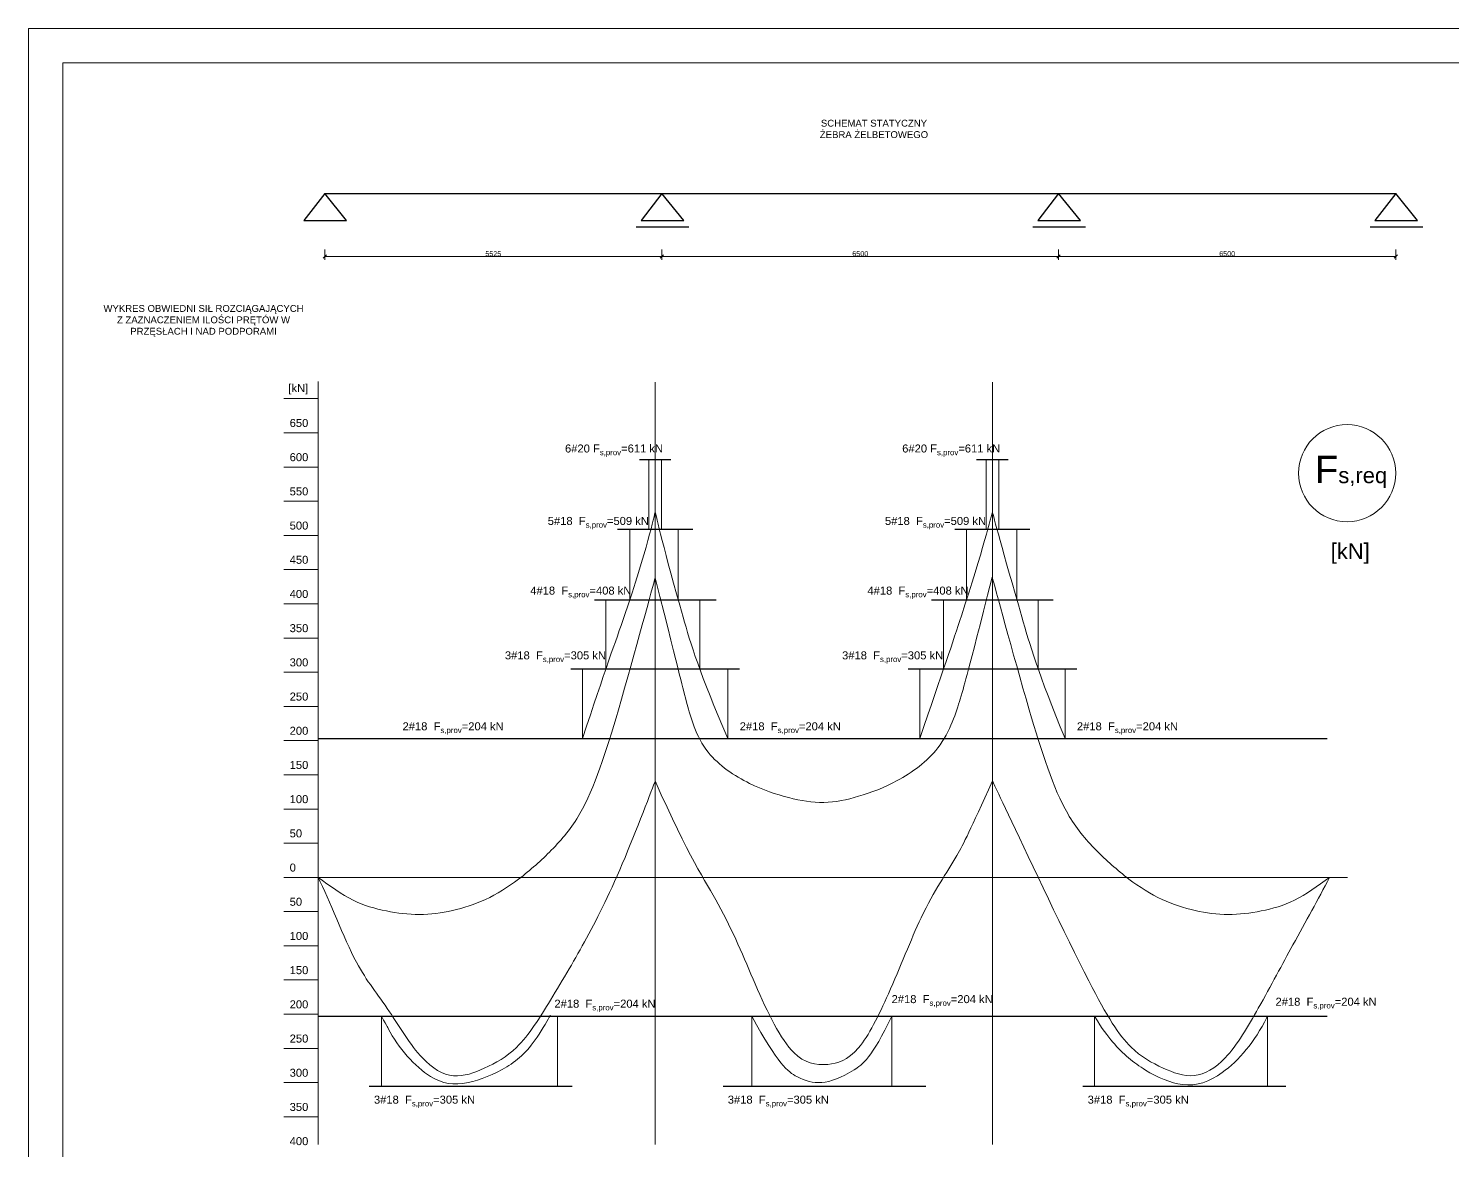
# Model space of a CAD drawing. Header units: millimetres. Extents: x 167217 to 300968, y 226456 to 301181.
# Drawn here: x 167217 to 188038, y 284776 to 301181 of the extents above; entities that cross this region are included whole.
import ezdxf

# ---------------------------------------------------------------- set-up
doc = ezdxf.new("R2010")
doc.units = ezdxf.units.MM
doc.layers.get('0').update_dxf_attribs({"lineweight": 5})
doc.layers.get('Defpoints').update_dxf_attribs({"lineweight": 25})
for name, color, linetype, lineweight in [('Linie', 7, 'Continuous', 5), ('opisówka', 255, 'Continuous', 5), ('przyrost wykres', 2, 'Continuous', 20), ('wykres obwiednie', 3, 'Continuous', 20), ('Ściany', 1, 'Continuous', 25)]:
    doc.layers.add(name, color=color, linetype=linetype, lineweight=lineweight)
doc.styles.add('KB2', font='arial.ttf', dxfattribs={"height": 230})
doc.styles.get("Standard").update_dxf_attribs({"font": 'arial.ttf'})
doc.dimstyles.new('Kopia KB2', dxfattribs={"dimscale": 0, "dimtxt": 75, "dimasz": 50, "dimexe": 50, "dimexo": 6.25, "dimtad": 1, "dimdec": 0, "dimtxsty": 'Standard', "dimblk": 'OBLIQUE', "dimcen": 2.5, "dimclrd": 256, "dimadec": 0, "dimazin": 0, "dimtfac": 1, "dimtdec": 0, "dimtmove": 0, "dimatfit": 2, "dimldrblk": 'DOT', "dimfxl": 100, "dimfxlon": 1, "dimlwd": 5, "dimlwe": 5, "dimarcsym": 0})

# ---------------------------------------------------------------- blocks, each defined once
blk = doc.blocks.new('_Oblique')
at = {"color": 0, "linetype": 'ByBlock', "lineweight": -2}
blk.add_line((-0.5, -0.5), (0.5, 0.5), dxfattribs=at)
blk = doc.blocks.new('*D6')
at = {"layer": 'Defpoints', "color": 0, "lineweight": 5, "ltscale": 100, "transparency": 16777216}
for p in [(171548, 298771), (176478, 298771), (176478, 297848)]:
    blk.add_point(p, dxfattribs=at)
at = {"layer": 'opisówka', "color": 0, "linetype": 'Continuous', "lineweight": 5, "ltscale": 100, "transparency": 16777216}
for p, q in [((171548, 297948), (171548, 297798)), ((176478, 297948), (176478, 297798))]:
    blk.add_line(p, q, dxfattribs=at)
at = {"layer": 'opisówka', "linetype": 'Continuous', "lineweight": 5, "ltscale": 100, "transparency": 16777216}
blk.add_line((171548, 297848), (176478, 297848), dxfattribs=at)
at = {"layer": 'opisówka', "lineweight": 5, "ltscale": 100, "transparency": 16777216, "xscale": 50, "yscale": 50, "zscale": 50, "rotation": 180}
blk.add_blockref('_Oblique', (171548, 297848), dxfattribs=at)
at = {"layer": 'opisówka', "lineweight": 5, "ltscale": 100, "transparency": 16777216, "xscale": 50, "yscale": 50, "zscale": 50}
blk.add_blockref('_Oblique', (176478, 297848), dxfattribs=at)
at = {"layer": 'opisówka', "color": 0, "ltscale": 100, "transparency": 16777216, "insert": (174013, 297887), "char_height": 75, "attachment_point": 5}
blk.add_mtext('{\\fArial|b0|i0|c238|p34;5525}', dxfattribs=at)
blk = doc.blocks.new('_Dot')
at = {"color": 0, "linetype": 'ByBlock', "lineweight": -2}
blk.add_line((-0.5, 0), (-1, 0), dxfattribs=at)
at = {"color": 0, "linetype": 'ByBlock', "const_width": 0.5}
blk.add_lwpolyline([(-0.25, 0, 1), (0.25, 0, 1)], format="xyb", close=True, dxfattribs=at)
blk = doc.blocks.new('*D7')
at = {"layer": 'Defpoints', "color": 0, "lineweight": 5, "ltscale": 100, "transparency": 16777216}
for p in [(176478, 298771), (182278, 298771), (182278, 297848)]:
    blk.add_point(p, dxfattribs=at)
at = {"layer": 'opisówka', "color": 0, "linetype": 'Continuous', "lineweight": 5, "ltscale": 100, "transparency": 16777216}
for p, q in [((176478, 297948), (176478, 297798)), ((182278, 297948), (182278, 297798))]:
    blk.add_line(p, q, dxfattribs=at)
at = {"layer": 'opisówka', "linetype": 'Continuous', "lineweight": 5, "ltscale": 100, "transparency": 16777216}
blk.add_line((176478, 297848), (182278, 297848), dxfattribs=at)
at = {"layer": 'opisówka', "lineweight": 5, "ltscale": 100, "transparency": 16777216, "xscale": 50, "yscale": 50, "zscale": 50, "rotation": 180}
blk.add_blockref('_Oblique', (176478, 297848), dxfattribs=at)
at = {"layer": 'opisówka', "lineweight": 5, "ltscale": 100, "transparency": 16777216, "xscale": 50, "yscale": 50, "zscale": 50}
blk.add_blockref('_Oblique', (182278, 297848), dxfattribs=at)
at = {"layer": 'opisówka', "color": 0, "ltscale": 100, "transparency": 16777216, "insert": (179378, 297887), "char_height": 75, "attachment_point": 5}
blk.add_mtext('{\\fArial|b0|i0|c238|p34;6500}', dxfattribs=at)
blk = doc.blocks.new('*D8')
at = {"layer": 'Defpoints', "color": 0, "lineweight": 5, "ltscale": 100, "transparency": 16777216}
for p in [(182278, 298771), (187208, 298771), (187208, 297848)]:
    blk.add_point(p, dxfattribs=at)
at = {"layer": 'opisówka', "color": 0, "linetype": 'Continuous', "lineweight": 5, "ltscale": 100, "transparency": 16777216}
for p, q in [((182278, 297948), (182278, 297798)), ((187208, 297948), (187208, 297798))]:
    blk.add_line(p, q, dxfattribs=at)
at = {"layer": 'opisówka', "linetype": 'Continuous', "lineweight": 5, "ltscale": 100, "transparency": 16777216}
blk.add_line((182278, 297848), (187208, 297848), dxfattribs=at)
at = {"layer": 'opisówka', "lineweight": 5, "ltscale": 100, "transparency": 16777216, "xscale": 50, "yscale": 50, "zscale": 50, "rotation": 180}
blk.add_blockref('_Oblique', (182278, 297848), dxfattribs=at)
at = {"layer": 'opisówka', "lineweight": 5, "ltscale": 100, "transparency": 16777216, "xscale": 50, "yscale": 50, "zscale": 50}
blk.add_blockref('_Oblique', (187208, 297848), dxfattribs=at)
at = {"layer": 'opisówka', "color": 0, "ltscale": 100, "transparency": 16777216, "insert": (184743, 297887), "char_height": 75, "attachment_point": 5}
blk.add_mtext('{\\fArial|b0|i0|c238|p34;6500}', dxfattribs=at)
blk = doc.blocks.new('*U10')
blk.add_line((-500, 0), (-500, 500))
blk = doc.blocks.new('*U11')
at = {"color": 0, "linetype": 'ByBlock', "lineweight": -2, "transparency": 16777216, "rotation": 90}
for p in [(171450, 294269), (171450, 293769), (171450, 293269), (171450, 292769), (171450, 292269), (171450, 291769), (171450, 291269), (171450, 290769), (171450, 290269), (171450, 289769), (171450, 289269)]:
    blk.add_blockref('*U10', p, dxfattribs=at)

msp = doc.modelspace()

# ---------------------------------------------------------------- linework, layer by layer
for p, q in [((171449.8, 289269.2), (171449.8, 294469.7)), ((171449.8, 288769.2), (171449.8, 289269.2)), ((171449.8, 288769.2), (171449.8, 284865.8)), ((171449.8, 288769.2), (171449.8, 288269.2)), ((171449.8, 288269.2), (170949.8, 288269.2)), ((171449.8, 287769.2), (170949.8, 287769.2)), ((171449.8, 287269.2), (170949.8, 287269.2)), ((171449.8, 286769.2), (170949.8, 286769.2)), ((171449.8, 286269.2), (170949.8, 286269.2)), ((171449.8, 285769.2), (170949.8, 285769.2)), ((171449.8, 285269.2), (170949.8, 285269.2))]:
    msp.add_line(p, q)
at = {"layer": 'opisówka', "ltscale": 100}
for p, q in [((171449.8, 295769.2), (171449.8, 296019.2)), ((176379.8, 296007.6), (176379.8, 284865.8)), ((181309.8, 296007.6), (181309.8, 284865.8)), ((171449.8, 295769.2), (170949.8, 295769.2)), ((171449.8, 295769.2), (170949.8, 295769.2)), ((171449.8, 295769.2), (171449.8, 284865.8)), ((171449.8, 295269.2), (170949.8, 295269.2)), ((171449.8, 295269.2), (170949.8, 295269.2)), ((171449.8, 294769.2), (171449.8, 294879.2)), ((176286.6, 293859.2), (176286.6, 294879.2)), ((176472.9, 293859.2), (176472.9, 294879.2)), ((181216.6, 293859.2), (181216.6, 294879.2)), ((181402.9, 293859.2), (181402.9, 294879.2)), ((171449.8, 294769.2), (170949.8, 294769.2)), ((171449.8, 294269.2), (170949.8, 294269.2)), ((171449.8, 293769.2), (171449.8, 293859.2)), ((171449.8, 293769.2), (171449.8, 293809.2)), ((176008.9, 292829.2), (176008.9, 293859.2)), ((176715.6, 292829.2), (176715.6, 293859.2)), ((180933.2, 292829.2), (180933.2, 293859.2)), ((181667.3, 292829.2), (181667.3, 293859.2)), ((171449.8, 293769.2), (170949.8, 293769.2)), ((171449.8, 292769.2), (171449.8, 293199.2)), ((171449.8, 292769.2), (171449.8, 293189.2)), ((175660.3, 291819.2), (175660.3, 292829.2)), ((177030.3, 291819.2), (177030.3, 292829.2)), ((180597.3, 291819.2), (180597.3, 292829.2)), ((181979.1, 291819.2), (181979.1, 292829.2)), ((171449.8, 291769.2), (171449.8, 292089.2)), ((175317.3, 290799.2), (175317.3, 291819.2)), ((177442.3, 290799.2), (177442.3, 291819.2)), ((180247.3, 290799.2), (180247.3, 291819.2)), ((182372.3, 290799.2), (182372.3, 291819.2)), ((171449.8, 291269.2), (171449.8, 291609.2)), ((171449.8, 289769.2), (171449.8, 290179.2)), ((171449.8, 288769.2), (186162.6, 288769.2)), ((171449.8, 288769.2), (186504.4, 288769.2)), ((172377.7, 286739.2), (172377.7, 285719.2)), ((174949.7, 286739.2), (174949.7, 285719.2)), ((177792.3, 286739.2), (177792.3, 285719.2)), ((179841, 286739.2), (179841, 285719.2)), ((182804.2, 286739.2), (182804.2, 285719.2)), ((185331.6, 286739.2), (185331.6, 285719.2)), ((171449.8, 286269.2), (171449.8, 286029.2)), ((171449.8, 285769.2), (171449.8, 285869.2)), ((171449.8, 285769.2), (171449.8, 285869.2)), ((171449.8, 285769.2), (171449.8, 285719.2))]:
    msp.add_line(p, q, dxfattribs=at)
for points in [[(167216.5, 301180.7), (209266.5, 301180.7), (209266.5, 271480.7), (167216.5, 271480.7)], [(167716.5, 300680.7), (208766.5, 300680.7), (208766.5, 271980.7), (167716.5, 271980.7)]]:
    msp.add_lwpolyline(points, close=True, dxfattribs=at)
msp.add_circle((186496.4, 294679.1), 709.9, dxfattribs=at)
at = {"layer": 'przyrost wykres', "color": 3}
msp.add_open_spline([(177792.3, 286739.2), (178177.4, 286033.9), (178566.1, 285739.7), (178973.5, 285714.3), (179546.2, 286130.1), (179841, 286739.2)], degree=3, knots=[2771.5937725, 2771.5937725, 2771.5937725, 2771.5937725, 3407.9841904, 4525.6111407, 4876.3682879, 4876.3682879, 4876.3682879, 4876.3682879], dxfattribs=at)
at = {"layer": 'wykres obwiednie', "color": 3}
for points, knots in [([(175317.3, 290799.2), (175643.6, 291789.5), (176209.4, 293334.2), (176379.8, 294112.4), (176379.8, 294112.4), (176379.8, 294112.4)], [5555.7185975, 5555.7185975, 5555.7185975, 5555.7185975, 6250.6199557, 8022.2102017, 8136.543776, 8136.543776, 8136.543776, 8136.543776]), ([(177442.3, 290799.2), (177030.5, 291746.1), (176557.6, 293334.2), (176379.8, 294112.4), (176379.8, 294112.4), (176379.8, 294112.4)], [5555.7185975, 5555.7185975, 5555.7185975, 5555.7185975, 6250.6199557, 8022.2102017, 8136.543776, 8136.543776, 8136.543776, 8136.543776]), ([(180247.3, 290799.2), (180586.5, 291784.9), (181115.2, 293334.2), (181309.8, 294112.4), (181309.8, 294112.4), (181309.8, 294112.4)], [5555.7185975, 5555.7185975, 5555.7185975, 5555.7185975, 6250.6199557, 8022.2102017, 8136.543776, 8136.543776, 8136.543776, 8136.543776]), ([(182372.3, 290799.2), (181980.2, 291750.9), (181516.4, 293334.2), (181309.8, 294112.4), (181309.8, 294112.4), (181309.8, 294112.4)], [5555.7185975, 5555.7185975, 5555.7185975, 5555.7185975, 6250.6199557, 8022.2102017, 8136.543776, 8136.543776, 8136.543776, 8136.543776]), ([(172377.7, 286739.2), (172471.7, 286572.3), (172614, 286284.3), (173067.8, 285779.3), (173560.8, 285707), (174229.6, 285965.5), (174604.8, 286310), (174845.5, 286752.7), (174845.5, 286752.7)], [1097.2803795, 1097.2803795, 1097.2803795, 1097.2803795, 1116.4949619, 2011.7362702, 2717.7362702, 3292.6553949, 3841.9385642, 4127.7868399, 4127.7868399, 4127.7868399, 4127.7868399]), ([(185331.6, 286739.2), (185325.2, 286728.1), (185159.1, 286380.5), (184714.7, 285861.4), (184152.1, 285662.5), (183540.8, 285921), (183137.1, 286256.5), (182916.9, 286553.7), (182804.2, 286739.2)], [1097.2803795, 1097.2803795, 1097.2803795, 1097.2803795, 1116.4949619, 2011.7362702, 2717.7362702, 3292.6553949, 3841.9385642, 4127.7868399, 4127.7868399, 4127.7868399, 4127.7868399])]:
    msp.add_open_spline(points, degree=3, knots=knots, dxfattribs=at)
at = {"layer": 'wykres obwiednie', "color": 5}
for points, knots in [([(171449.8, 288769.2), (171627, 288644.6), (171942.8, 288406.6), (172435.8, 288269.2), (172928.8, 288206.5), (173421.8, 288269.2), (173914.8, 288431), (174407.8, 288741.6), (174900.8, 289186.5), (175393.8, 289769.2), (175886.8, 291308), (176369.4, 293121), (176381.5, 293155.9), (176379.8, 293149.2)], [0, 0, 0, 0, 648.4944102, 1238.7291092, 1792.581075, 2336.986255, 2899.9791502, 3506.8539313, 4179.1343788, 4933.0707156, 6250.6199557, 8022.2102017, 8136.543776, 8136.543776, 8136.543776, 8136.543776]), ([(176379.8, 293149.2), (176772.2, 291584.4), (176772.2, 291584.4), (177037.9, 290584.6), (177741, 290118.2), (178316.7, 289926.8), (178676.6, 289859.2), (178844.8, 289865.3)], [0, 0, 0, 0, 1569.8241208, 2550.4611586, 3379.5142329, 4110.8937514, 4771.2035587, 4771.2035587, 4771.2035587, 4771.2035587]), ([(181307.2, 293157.1), (180924.1, 291662.6), (180924.1, 291662.6), (180622.8, 290653.4), (179938.1, 290160.3), (179370.1, 289947.1), (179013, 289865.7), (178844.8, 289865.3)], [0, 0, 0, 0, 1569.8241208, 2550.4611586, 3379.5142329, 4110.8937514, 4771.2035587, 4771.2035587, 4771.2035587, 4771.2035587]), ([(186239.8, 288769.2), (186062.6, 288644.6), (185746.8, 288406.6), (185253.8, 288269.2), (184760.8, 288206.5), (184267.8, 288269.2), (183774.8, 288431), (183281.8, 288741.6), (182788.8, 289186.5), (182295.8, 289769.2), (181802.8, 291308), (181319.8, 293122.1), (181307.7, 293157.1), (181307.2, 293157.1)], [0, 0, 0, 0, 648.4944102, 1238.7291092, 1792.581075, 2336.986255, 2899.9791502, 3506.8539313, 4179.1343788, 4933.0707156, 6250.6199557, 8022.2102017, 8136.543776, 8136.543776, 8136.543776, 8136.543776]), ([(171449.8, 288769.2), (171621.7, 288438.6), (171977.7, 287450.6), (172435.8, 286941), (172928.8, 286092.5), (173421.8, 285794.2), (173914.8, 285981.1), (174407.8, 286255.2), (174900.8, 287053.7), (175393.8, 287887.1), (175886.8, 288874.8), (176379.8, 290179.2), (176379.8, 290179.2)], [0, 0, 0, 0, 1116.4949619, 2011.7362702, 2717.7362702, 3292.6553949, 3841.9385642, 4482.9198431, 5293.5597138, 6312.0178622, 7396.3517591, 8421.5819772, 8421.5819772, 8421.5819772, 8421.5819772]), ([(176379.8, 290179.2), (176872.8, 289058.4), (177365.8, 288363.3), (177858.8, 287138.1), (178351.8, 286104), (178844.8, 285992), (179337.8, 286132.3), (179830.8, 287108.3), (180323.8, 288402.9), (180770.9, 289003.2), (180981.7, 289457), (181309.8, 290179.2)], [0, 0, 0, 0, 974.5896572, 2042.5901254, 3234.0702973, 4139.87436, 4837.2472875, 5482.999562, 6264.7930129, 7285.3933265, 8008.1881352, 8008.1881352, 8008.1881352, 8008.1881352]), ([(186239.8, 288769.2), (186067.9, 288438.6), (185758.2, 287889.5), (185253.8, 286943.3), (184760.8, 286094.7), (184267.8, 285796.5), (183774.8, 285983.4), (183281.8, 286257.5), (182788.8, 287056), (181309.8, 290179.2), (181309.8, 290179.2), (181309.8, 290179.2), (181309.8, 290179.2)], [0, 0, 0, 0, 1116.4949619, 2011.7362702, 2717.7362702, 3292.6553949, 3841.9385642, 4482.9198431, 5293.5597138, 6312.0178622, 7396.3517591, 8421.5819772, 8421.5819772, 8421.5819772, 8421.5819772])]:
    msp.add_open_spline(points, degree=3, knots=knots, dxfattribs=at)
at = {"layer": 'Ściany', "ltscale": 100}
for p, q in [((171547.9, 298770.5), (171244.1, 298373.5)), ((171547.9, 298770.5), (187207.9, 298770.5)), ((171866.7, 298375.4), (171547.9, 298770.5)), ((176477.9, 298770.5), (176174.1, 298373.5)), ((176796.7, 298375.4), (176477.9, 298770.5)), ((182277.9, 298770.5), (181974.1, 298373.5)), ((182596.7, 298375.4), (182277.9, 298770.5)), ((187207.9, 298770.5), (186904.1, 298373.5)), ((187526.7, 298375.4), (187207.9, 298770.5)), ((171244.1, 298373.5), (171866.7, 298375.4)), ((176174.1, 298373.5), (176796.7, 298375.4)), ((181974.1, 298373.5), (182596.7, 298375.4)), ((186904.1, 298373.5), (187526.7, 298375.4)), ((176103.6, 298281.4), (176872.5, 298281.4)), ((181903.6, 298281.4), (182672.5, 298281.4)), ((186833.6, 298281.4), (187602.5, 298281.4)), ((176148.9, 294879.2), (176610.6, 294879.2)), ((181078.9, 294879.2), (181540.6, 294879.2)), ((175829.8, 293859.2), (176929.8, 293859.2)), ((180759.8, 293859.2), (181859.8, 293859.2)), ((175489.9, 292829.2), (177269.7, 292829.2)), ((180419.9, 292829.2), (182199.7, 292829.2)), ((175147.3, 291819.2), (177612.3, 291819.2)), ((180077.3, 291819.2), (182542.3, 291819.2)), ((171449.8, 290799.2), (186203.9, 290799.2)), ((171449.8, 286739.2), (186203.9, 286739.2)), ((172198.1, 285719.2), (175164.4, 285719.2)), ((177371.5, 285719.2), (180337.8, 285719.2)), ((182633.4, 285719.2), (185599.7, 285719.2))]:
    msp.add_line(p, q, dxfattribs=at)

# ---------------------------------------------------------------- block references
msp.add_blockref('*U11', (0, 0))

# ---------------------------------------------------------------- texts
for s, width, insert, char_height, attachment_point in [('\\A1; [kN]', 1537.617, (170970.9, 295982.4), 116.98, 1), ('650', 1444.108, (171035.2, 295471.6), 116.98, 1), ('\\A1;6#20 F{\\H0.7x;\\S^ s,prov;}={\\fArial|b0|i0|c238|p34;611} kN', 1537.617, (175061.2, 295098.5), 116.98, 1), ('\\A1;6#20 F{\\H0.7x;\\S^ s,prov;}={\\fArial|b0|i0|c238|p34;611} kN', 1537.617, (179991.2, 295098.5), 116.98, 1), ('600', 1444.108, (171035.2, 294971.6), 116.98, 1), ('550', 1444.108, (171035.2, 294471.6), 116.98, 1), ('\\A1;5#{\\fArial|b0|i0|c238|p34;18}  F{\\H0.7x;\\S^ s,prov;}={\\fArial|b0|i0|c238|p34;509} kN', 1537.617, (174808.8, 294039.2), 116.98, 1), ('\\A1;5#{\\fArial|b0|i0|c238|p34;18}  F{\\H0.7x;\\S^ s,prov;}={\\fArial|b0|i0|c238|p34;509} kN', 1537.617, (179738.8, 294039.2), 116.98, 1), ('500', 1444.108, (171035.2, 293971.6), 116.98, 1), ('\\A1; {\\H1.96614x;[kN]}', 1537.617, (186211, 293654.2), 116.98, 1), ('450', 1444.108, (171035.2, 293471.6), 116.98, 1), ('400', 1444.108, (171035.2, 292971.6), 116.98, 1), ('\\A1;4#{\\fArial|b0|i0|c238|p34;18}  F{\\H0.7x;\\S^ s,prov;}={\\fArial|b0|i0|c238|p34;408} kN', 1537.617, (174553, 293021.1), 116.98, 1), ('\\A1;4#{\\fArial|b0|i0|c238|p34;18}  F{\\H0.7x;\\S^ s,prov;}={\\fArial|b0|i0|c238|p34;408} kN', 1537.617, (179483, 293021.1), 116.98, 1), ('350', 1444.108, (171035.2, 292471.6), 116.98, 1), ('300', 1444.108, (171035.2, 291971.6), 116.98, 1), ('\\A1;3#{\\fArial|b0|i0|c238|p34;18}  F{\\H0.7x;\\S^ s,prov;}={\\fArial|b0|i0|c238|p34;305} kN', 1537.617, (174182.1, 292074.1), 116.98, 1), ('\\A1;3#{\\fArial|b0|i0|c238|p34;18}  F{\\H0.7x;\\S^ s,prov;}={\\fArial|b0|i0|c238|p34;305} kN', 1537.617, (179112.1, 292074.1), 116.98, 1), ('250', 1444.108, (171035.2, 291471.6), 116.98, 1), ('200', 1444.108, (171035.2, 290971.6), 116.98, 1), ('\\A1;2#{\\fArial|b0|i0|c238|p34;18}  F{\\H0.7x;\\S^ s,prov;}={\\fArial|b0|i0|c238|p34;204} kN', 1537.617, (172685.6, 291036.8), 116.98, 1), ('\\A1;2#{\\fArial|b0|i0|c238|p34;18}  F{\\H0.7x;\\S^ s,prov;}={\\fArial|b0|i0|c238|p34;204} kN', 1537.617, (177615.6, 291036.8), 116.98, 1), ('\\A1;2#{\\fArial|b0|i0|c238|p34;18}  F{\\H0.7x;\\S^ s,prov;}={\\fArial|b0|i0|c238|p34;204} kN', 1537.617, (182545.6, 291036.8), 116.98, 1), ('150', 1444.108, (171035.2, 290471.6), 116.98, 1), ('100', 1444.108, (171035.2, 289971.6), 116.98, 1), ('50', 1444.108, (171035.2, 289471.6), 116.98, 1), ('0', 1444.108, (171035.2, 288971.6), 117, 1), ('50', 1444.108, (171035.2, 288471.6), 116.98, 1), ('100', 1444.108, (171035.2, 287971.6), 116.98, 1), ('150', 1444.108, (171035.2, 287471.6), 116.98, 1), ('200', 1444.108, (171035.2, 286971.6), 116.98, 1), ('\\A1;2#{\\fArial|b0|i0|c238|p34;18}  F{\\H0.7x;\\S^ s,prov;}={\\fArial|b0|i0|c238|p34;204} kN', 1537.617, (174906.2, 286824.9), 116.98, 7), ('\\A1;2#{\\fArial|b0|i0|c238|p34;18}  F{\\H0.7x;\\S^ s,prov;}={\\fArial|b0|i0|c238|p34;204} kN', 1537.617, (179836.2, 286891.4), 116.98, 7), ('\\A1;2#{\\fArial|b0|i0|c238|p34;18}  F{\\H0.7x;\\S^ s,prov;}={\\fArial|b0|i0|c238|p34;204} kN', 1537.617, (185449.3, 286853.4), 116.98, 7), ('250', 1444.108, (171035.2, 286471.6), 116.98, 1), ('300', 1444.108, (171035.2, 285971.6), 116.98, 1), ('350', 1444.108, (171035.2, 285471.6), 116.98, 1), ('\\A1;3#{\\fArial|b0|i0|c238|p34;18}  F{\\H0.7x;\\S^ s,prov;}={\\fArial|b0|i0|c238|p34;305} kN', 1537.617, (172267.4, 285578.5), 116.98, 1), ('\\A1;3#{\\fArial|b0|i0|c238|p34;18}  F{\\H0.7x;\\S^ s,prov;}={\\fArial|b0|i0|c238|p34;305} kN', 1537.617, (177440.8, 285578.5), 116.98, 1), ('\\A1;3#{\\fArial|b0|i0|c238|p34;18}  F{\\H0.7x;\\S^ s,prov;}={\\fArial|b0|i0|c238|p34;305} kN', 1537.617, (182702.6, 285578.5), 116.98, 1), ('400', 1444.108, (171035.2, 284971.6), 116.98, 1)]:
    msp.add_mtext_dynamic_manual_height_columns(s, width=width, gutter_width=584.9, heights=[0], dxfattribs=dict(insert=insert, char_height=char_height, attachment_point=attachment_point))
at = {"layer": 'Linie', "ltscale": 100, "attachment_point": 1, "style": 'KB2'}
for s, width, insert, char_height in [('\\pxqc;SCHEMAT STATYCZNY \\PŻEBRA ŻELBETOWEGO ', 2928.108, (178114.7, 299846), 100), ('\\pxqc;WYKRES OBWIEDNI SIŁ ROZCIĄGAJĄCYCH Z ZAZNACZENIEM ILOŚCI PRĘTÓW W PRZĘSŁACH I NAD PODPORAMI', 2928.108, (168312, 297137.7), 100), ('{\\H1.73913x;F}s,req', 381.95, (186026.4, 294933.1), 230)]:
    msp.add_mtext_dynamic_manual_height_columns(s, width=width, gutter_width=1150, heights=[0], dxfattribs=dict(at, insert=insert, char_height=char_height))

# ---------------------------------------------------------------- dimensions: what is measured, and where the dimension line sits
at = {"layer": 'opisówka', "ltscale": 100}
for base, p1, p2, text, override, picture, middle in [((176477.9, 297847.7), (171547.9, 298770.5), (176477.9, 298770.5), '{\\fArial|b0|i0|c238|p34;5525}', {"dimscale": 1}, '*D6', (174012.9, 297886.6)), ((182277.9, 297847.7), (176477.9, 298770.5), (182277.9, 298770.5), '{\\fArial|b0|i0|c238|p34;6500}', {"dimscale": 1, "dimtmove": 1}, '*D7', (179377.9, 297886.6)), ((187207.9, 297847.7), (182277.9, 298770.5), (187207.9, 298770.5), '{\\fArial|b0|i0|c238|p34;6500}', {"dimscale": 1, "dimtmove": 1}, '*D8', (184742.9, 297886.6))]:
    dim = msp.add_linear_dim(base=base, p1=p1, p2=p2, text=text, dimstyle='Kopia KB2', override=override, dxfattribs=at)
    dim.commit()
    dim.dimension.update_dxf_attribs({"geometry": picture, "text_midpoint": middle})

doc.saveas('drawing.dxf')
